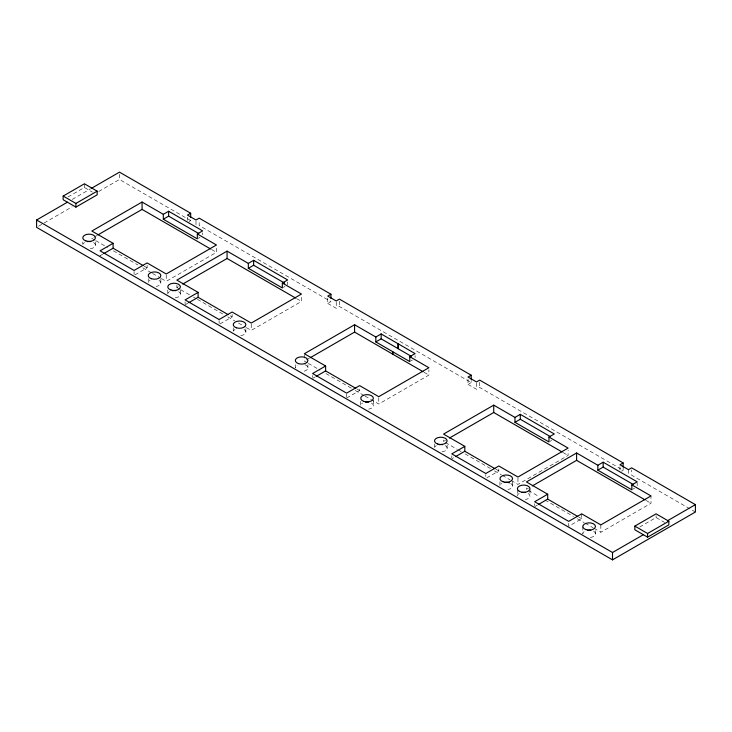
<?xml version="1.0" encoding="UTF-8"?>
<svg xmlns="http://www.w3.org/2000/svg" width="732" height="732" viewBox="0 0 732 732"><rect width="100%" height="100%" fill="white"/><g stroke="black" fill="none" stroke-linecap="round" stroke-linejoin="round"><path stroke-width="0.55" stroke-dasharray="3.66 2.75" d="M67.994 196.963L84.418 187.474L92.442 192.113M72.248 199.415L90.594 188.819M38.576 226.215L72.12 206.845M98.765 191.464L119.481 179.505L190.677 220.607L190.677 218.502M93.824 237.26L96.78 235.558M102.873 254.123L100.083 255.733L100.083 253.766M189.085 221.531L190.677 220.607M135.017 274.82L147.105 267.848L147.105 264.902M198.207 238.339L199.982 237.314M161.342 278.517L166.237 281.344L216.452 252.348L216.452 247.087M176.86 285.37L176.86 287.475L178.828 286.34M185.095 304.805L187.886 303.194M220.021 323.901L232.117 316.919L232.117 313.973M283.211 287.42L284.986 286.395M246.345 327.597L251.241 330.416L301.456 301.428L301.456 295.115M327.744 298.171L327.744 303.423L330.937 301.584L199.177 225.511L199.177 220.259M327.744 303.423L336.244 308.337L339.438 306.488L471.198 382.562L471.198 380.457M306.342 359.952L309.297 358.25M312.601 378.426L315.391 376.815M346.602 398.052L359.622 390.54L359.622 387.594M410.661 361.068L412.436 360.053M365.048 396.122L378.755 404.037L428.906 375.077L428.906 369.825M468.004 379.149L468.004 384.401L471.198 382.562M468.004 384.401L476.505 389.314L479.698 387.475L623.142 470.292L623.142 468.187M445.532 440.325L443.565 441.46L443.565 439.356M451.8 458.79L453.657 457.72M486.734 477.886L498.821 470.905L498.821 468.938M549.86 441.433L551.635 440.417M511.101 480.448L517.945 484.401L568.105 455.441L568.105 450.189M528.413 488.171L526.445 489.305L526.445 487.201M534.68 506.645L537.471 505.034M621.55 471.207L623.142 470.292M581.702 513.846L581.702 518.759L568.682 526.271L568.682 522.346M632.741 489.287L634.516 488.262M593.981 528.294L600.835 532.256L650.986 503.296L650.986 495.93M639.667 527.013L656.082 517.524L664.583 522.438M695.4 512.007L631.643 475.196L631.643 469.944M211.557 249.52L216.452 252.348M296.561 298.601L301.456 301.428M424.02 372.259L428.906 375.077M563.21 452.623L568.105 455.441M646.091 500.468L650.986 503.296M144.195 266.164L147.105 267.848M230.168 315.803L232.117 316.919M356.713 388.857L359.622 390.54M495.912 469.221L498.821 470.905M578.792 517.076L581.702 518.759M94.794 240.096L91.857 238.394L91.857 236.29M95.773 240.654L107.513 247.434M113.387 250.829L137.854 264.957M142.749 267.784L151.551 272.862M152.53 273.429L160.363 277.95M176.86 287.475L179.798 289.167M180.777 289.735L189.588 294.822M193.495 297.082L196.432 298.775M197.411 299.342L223.836 314.595M227.753 316.855L234.606 320.817M238.522 323.077L245.366 327.03M307.303 362.788L304.375 361.096L304.375 358.991M308.282 363.356L320.03 370.136M325.905 373.521L351.351 388.216M355.258 390.476L364.069 395.564M445.523 442.586L457.271 449.366M458.25 449.933L461.187 451.626M465.104 453.886L490.55 468.581M494.457 470.841L501.31 474.793M502.289 475.361L510.122 479.881M528.403 490.44L539.173 496.653M545.047 500.048L573.431 516.435M577.338 518.695L584.191 522.648M585.17 523.215L593.002 527.735M656.082 515.685L656.082 517.524M637.169 482.809L637.169 485.746M628.459 469.679L628.459 474.94M619.958 466.87L619.958 470.026M600.835 524.89L600.835 532.256M595.455 530.691L595.455 533.848M582.828 526.482L582.828 533.848A6.314 3.642 0 0 1 584.676 531.267M534.68 503.698L534.68 505.656M529.995 489.745L529.995 496.058M517.945 478.088L517.945 484.401M517.378 489.745L517.378 496.058A6.314 3.642 0 0 1 519.226 493.478M512.574 481.793L512.574 485.993M499.947 481.793L499.947 485.993A6.314 3.642 0 0 1 501.795 483.422M485.801 474.492L485.801 476.459M479.698 382.214L479.698 387.475M476.505 383.001L476.505 389.314M451.8 455.844L451.8 457.811M447.115 445.047L447.115 448.204M434.497 443.995L434.497 447.151M415.09 355.569L415.09 357.536M378.755 397.723L378.755 404.037M373.375 400.377L373.375 405.629M360.748 401.42L360.748 405.629A6.314 3.642 0 0 1 362.596 403.058M346.602 394.127L346.602 397.073M339.438 301.236L339.438 306.488M336.244 302.023L336.244 308.337M312.601 375.479L312.601 377.447M307.916 364.682L307.916 367.839M304.375 354.782L304.375 357.939M295.298 364.682L295.298 367.839A6.314 3.642 0 0 1 297.146 365.268M287.639 281.921L287.639 284.867M251.241 324.111L251.241 330.416M245.861 328.86L245.861 332.017M233.243 327.808L233.243 330.965M219.097 320.515L219.097 323.462M202.636 232.84L202.636 234.807M195.984 221.046L195.984 225.255M187.484 217.184L187.484 220.341M185.095 301.868L185.095 303.826M180.411 290.018L180.411 294.227M167.784 290.018L167.784 294.227M166.237 275.031L166.237 281.344M160.857 278.727L160.857 282.936M148.239 278.727L148.239 282.936A6.314 3.642 0 0 1 150.087 280.356M134.084 271.435L134.084 274.381M119.481 174.243L119.481 179.505M95.407 241.99L95.407 245.147M84.418 183.796L84.418 187.474M82.78 241.99L82.78 244.095M93.559 242.567A6.314 3.642 0 0 1 94.922 246.538A6.314 3.642 0 0 1 89.094 248.788M83 244.204A6.314 3.642 0 0 1 84.628 242.567M304.759 364.682A6.314 3.642 0 0 1 307.705 368.782A6.314 3.642 0 0 1 301.611 371.481M178.562 291.647A6.314 3.642 0 0 1 179.926 295.618A6.314 3.642 0 0 1 174.097 297.869M168.003 293.276A6.314 3.642 0 0 1 169.632 291.647M159.009 280.356A6.314 3.642 0 0 1 156.181 286.459M244.012 329.437A6.314 3.642 0 0 1 245.385 333.408A6.314 3.642 0 0 1 239.556 335.659M233.453 331.074A6.314 3.642 0 0 1 235.091 329.437M371.527 403.058A6.314 3.642 0 0 1 368.699 409.151M510.726 483.422A6.314 3.642 0 0 1 507.898 489.516M445.266 445.632A6.314 3.642 0 0 1 446.639 449.604A6.314 3.642 0 0 1 440.801 451.845M434.707 447.261A6.314 3.642 0 0 1 436.345 445.632M528.147 493.478A6.314 3.642 0 0 1 525.32 499.581M593.606 531.267A6.314 3.642 0 0 1 594.97 535.238A6.314 3.642 0 0 1 589.141 537.489"/><path stroke-width="1.1" d="M63.162 196.066L84.418 183.796L97.164 191.162L97.164 194.84L75.918 207.11L63.162 199.745L63.162 196.066L75.918 203.432L97.164 191.162M623.142 467.135L623.142 462.926L619.958 464.765L628.459 469.679L631.643 467.84L695.4 504.641L695.4 512.007L612.519 559.861L36.6 227.359L36.6 219.993L67.417 202.206M91.555 188.261L119.481 172.139L190.677 213.241L190.677 217.45M163.318 214.311L163.318 219.225L197.32 238.852L197.32 233.947L202.636 230.882L168.635 211.246L163.318 214.311L142.072 202.041L91.857 231.038L113.103 243.308L113.103 248.212L143.225 265.597M97.759 234.99L142.072 209.407L210.578 248.962M113.103 243.308L100.083 250.82L134.084 270.456L147.105 262.934L166.237 273.978L216.452 244.991L197.32 233.947M103.807 253.583L113.103 248.212M163.318 219.225L168.635 216.15L198.747 233.545M190.677 213.241L187.484 215.089L195.984 219.993L199.177 218.154L330.937 294.227L330.937 298.427M248.331 263.392L248.331 268.296L282.332 287.932L282.332 283.019L287.639 279.953L253.638 260.327L248.331 263.392L227.076 251.122L176.86 280.109L198.116 292.379L198.116 297.293L228.228 314.678M182.771 284.062L227.076 258.488L295.582 298.034M198.116 292.379L185.095 299.9L219.097 319.527L232.117 312.015L251.241 323.059L301.456 294.063L282.332 283.019M188.81 302.664L198.116 297.293M248.331 268.296L253.638 265.231L284.73 283.183M330.937 294.227L327.744 296.067L336.244 300.971L339.438 299.132L471.198 375.205L471.198 379.405M375.836 337.013L375.836 341.917L392.837 351.735L392.773 354.224L392.773 351.772L409.783 361.581L409.783 356.676L415.09 353.611L381.152 333.938L375.836 337.013L354.581 324.743L304.375 353.73L325.621 366L325.621 370.904L355.743 388.299M310.277 357.683L354.581 332.099L354.581 324.743M325.621 366L312.601 373.521L346.602 393.148L359.622 385.627L378.755 396.671L428.906 367.72L409.783 356.676M316.325 376.275L325.621 370.904M375.836 341.917L381.152 338.852L398.153 348.661L398.153 343.756L398.089 348.697L411.311 356.338M471.198 375.205L468.004 377.044L476.505 381.948L479.698 380.109L623.142 462.926M514.971 417.405L514.971 422.318L548.973 441.945L548.973 437.041L554.289 433.975L520.287 414.339L514.971 417.405L493.725 405.144L443.565 434.094L464.82 446.364L464.82 451.269L494.933 468.663M449.466 438.047L493.725 412.5L562.231 452.056M464.82 446.364L451.8 453.886L485.801 473.513L498.821 466L517.945 477.035L568.105 448.085L548.973 437.041M455.524 456.64L464.82 451.269M514.971 422.318L520.287 419.253L550.4 436.638M597.852 465.259L597.852 470.164L631.853 489.799L631.853 484.895L637.169 481.821L603.168 462.194L597.852 465.259L576.606 452.989L526.445 481.949L547.701 494.219L547.701 499.123L577.813 516.508M532.347 485.902L576.606 460.355L645.112 499.901M547.701 494.219L534.68 501.731L568.682 521.367L581.702 513.846L600.835 524.89L650.986 495.93L631.853 484.895M538.404 504.494L547.701 499.123M597.852 470.164L603.168 467.098L633.281 484.493M634.836 526.116L656.082 513.846L668.838 521.211L668.838 524.89L647.582 537.16L634.836 529.794L634.836 526.116L647.582 533.482L668.838 521.211M36.6 219.993L612.519 552.495L643.337 534.708M667.474 520.772L695.4 504.641M354.581 332.099L423.05 371.7M647.582 533.482L647.582 537.16M612.519 552.495L612.519 559.861M603.168 462.194L603.168 467.098M576.606 452.989L576.606 460.355M520.287 414.339L520.287 419.253M493.725 405.144L493.725 412.5M381.152 333.938L381.152 338.852M253.638 260.327L253.638 265.231M227.076 251.122L227.076 258.488M168.635 211.246L168.635 216.15M142.072 202.041L142.072 209.407M75.918 203.432L75.918 207.11M87.456 241.624A6.314 3.642 0 0 1 90.722 241.624M172.468 290.705A6.314 3.642 0 0 1 175.735 290.705M365.433 402.115A6.314 3.642 0 0 1 368.699 402.115M504.632 482.479A6.314 3.642 0 0 1 509.417 482.836M439.173 444.69A6.314 3.642 0 0 1 442.439 444.69M522.053 492.535A6.314 3.642 0 0 1 525.32 492.535M587.512 530.325A6.314 3.642 0 0 1 590.779 530.325M85.937 240.938A6.314 3.642 0 0 0 95.407 237.781A6.314 3.642 0 0 0 85.937 234.624A6.314 3.642 0 0 0 85.937 240.938M170.94 290.018A6.314 3.642 0 0 0 180.411 286.862A6.314 3.642 0 0 0 170.94 283.705A6.314 3.642 0 0 0 170.94 290.018M298.455 363.63A6.314 3.642 0 0 0 307.916 360.483A6.314 3.642 0 0 0 298.455 357.326A6.314 3.642 0 0 0 298.455 363.63M151.387 278.727A6.314 3.642 0 0 0 160.857 275.571A6.314 3.642 0 0 0 151.387 272.414A6.314 3.642 0 0 0 151.387 278.727M236.399 327.808A6.314 3.642 0 0 0 245.861 324.651A6.314 3.642 0 0 0 236.399 321.494A6.314 3.642 0 0 0 236.399 327.808M363.905 401.429A6.314 3.642 0 0 0 373.375 398.272A6.314 3.642 0 0 0 363.905 395.115A6.314 3.642 0 0 0 363.905 401.429M437.654 444.004A6.314 3.642 0 0 0 447.115 440.847A6.314 3.642 0 0 0 437.654 437.69A6.314 3.642 0 0 0 437.654 444.004M503.104 481.793A6.314 3.642 0 0 0 512.574 478.637A6.314 3.642 0 0 0 503.104 475.48A6.314 3.642 0 0 0 503.104 481.793M585.984 529.639A6.314 3.642 0 0 0 595.455 526.482A6.314 3.642 0 0 0 585.984 523.325A6.314 3.642 0 0 0 585.984 529.639M519.226 491.273A6.314 3.642 0 0 0 529.785 489.635A6.314 3.642 0 0 0 522.053 485.179A6.314 3.642 0 0 0 519.226 491.273"/></g></svg>
